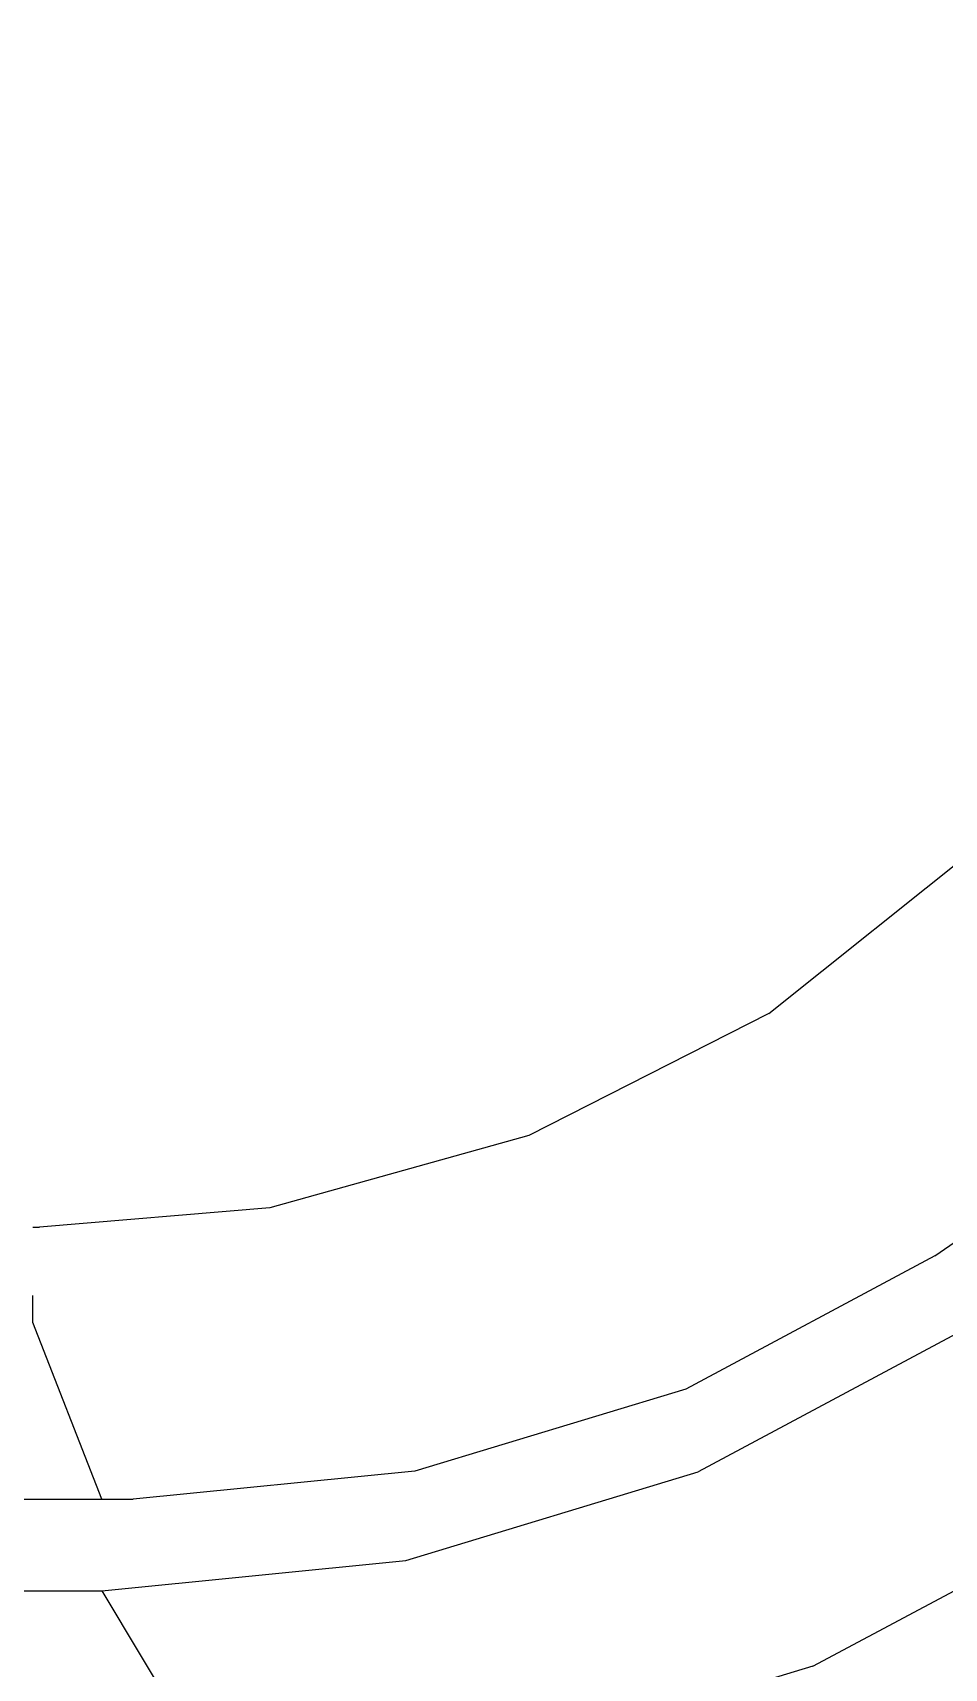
# Model space of a CAD drawing. Extents: x 0 to 153, y -230 to 0.
# Drawn here: x 116.34 to 129.25, y -215.15 to -191.98 of the extents above; entities that cross this region are included whole.
import ezdxf

# ---------------------------------------------------------------- set-up
doc = ezdxf.new("R2010")
doc.units = 0
doc.header["$MEASUREMENT"] = 0
for name, color, linetype in [('Layer1', 252, 'CONTINUOUS'), ('Layer2', 252, 'CONTINUOUS'), ('Layer3', 254, 'CONTINUOUS')]:
    doc.layers.add(name, color=color, linetype=linetype)

msp = doc.modelspace()

# ---------------------------------------------------------------- linework, layer by layer
at = {"layer": 'Layer1', "linetype": 'Continuous', "invisible_edges": 15}
for points in [[(96.422, -208.905, 2.254), (116.344, -208.905, 2.254), (116.343, -21.095, 2.254)], [(116.343, -21.095, 2.254), (135.253, -115.146, 2.254), (116.344, -208.905, 2.254)], [(135.253, -115.146, 2.254), (135.252, -153.049, 2.254), (116.344, -208.905, 2.254)], [(135.252, -153.049, 2.254), (135.248, -190.951, 2.254), (116.344, -208.905, 2.254)], [(135.212, -192.105, 2.254), (135.248, -190.951, 2.254), (116.344, -208.905, 2.254)], [(116.437, -208.905, 2.254), (116.344, -208.905, 2.254), (135.212, -192.105, 2.254)], [(116.437, -208.905, 2.254), (135.114, -193.165, 2.254), (135.212, -192.105, 2.254)], [(134.712, -195.346, 2.254), (135.114, -193.165, 2.254), (116.437, -208.905, 2.254)], [(132.352, -200.36, 2.254), (134.712, -195.346, 2.254), (116.437, -208.905, 2.254)], [(116.437, -208.905, 2.254), (132.352, -200.36, 2.254), (127.826, -205.137, 2.254)], [(128.52, -204.596, 15.594), (127.826, -205.137, 2.254), (132.352, -200.36, 2.254)], [(130.809, -202.381, 16.266), (128.52, -204.596, 15.594), (132.352, -200.36, 2.254)], [(130.278, -205.551, 42.393), (130.278, -205.551, 42.393), (130.8, -202.391, 16.378), (128.52, -204.595, 15.71)], [(128.52, -204.596, 15.594), (127.829, -205.135, 15.487), (127.826, -205.137, 2.254)], [(127.829, -205.135, 15.603), (127.829, -205.135, 15.603), (128.52, -204.595, 15.71), (130.278, -205.551, 42.393)], [(127.826, -205.137, 2.254), (122.896, -207.782, 2.254), (116.437, -208.905, 2.254)], [(123, -207.744, 15.464), (122.896, -207.782, 2.254), (127.826, -205.137, 2.254)], [(125.929, -206.38, 15.346), (123, -207.744, 15.464), (127.826, -205.137, 2.254)], [(127.829, -205.135, 15.487), (125.929, -206.38, 15.346), (127.826, -205.137, 2.254)], [(125.931, -206.379, 15.346), (125.931, -206.379, 15.346), (127.829, -205.135, 15.487), (127.313, -207.815, 42.105)], [(127.313, -207.815, 42.22), (127.313, -207.815, 42.22), (130.278, -205.551, 42.393), (127.829, -205.135, 15.603)], [(130.278, -205.551, 42.393), (130.278, -205.551, 42.393), (127.313, -207.815, 42.22), (128.165, -208.033, 44.214)], [(130.278, -205.551, 42.393), (130.278, -205.551, 42.393), (130.388, -206.267, 44.214), (128.165, -208.033, 44.214)], [(123.004, -207.742, 15.463), (123.004, -207.742, 15.463), (125.931, -206.379, 15.346), (124.388, -209.262, 41.946)], [(124.388, -209.262, 41.946), (124.388, -209.262, 41.946), (127.313, -207.815, 42.105), (125.931, -206.379, 15.346)], [(130.388, -206.267, 44.214), (130.388, -206.267, 44.214), (130.639, -206.949, 46.27), (127.618, -209.175, 46.242)], [(128.165, -208.033, 44.214), (128.165, -208.033, 44.214), (130.388, -206.267, 44.214), (127.618, -209.175, 46.242)], [(127.618, -209.175, 46.242), (127.618, -209.175, 46.242), (130.639, -206.949, 46.27), (129.828, -209.477, 65.045)], [(120.166, -208.539, 15.903), (116.437, -208.905, 2.254), (122.896, -207.782, 2.254)], [(121.948, -208.094, 15.589), (120.166, -208.539, 15.903), (122.896, -207.782, 2.254)], [(121.948, -208.094, 15.589), (121.948, -208.094, 15.589), (123.004, -207.742, 15.463), (122.9, -209.764, 41.864)], [(121.948, -208.094, 15.589), (123.004, -207.742, 15.463), (122.896, -207.782, 2.254)], [(122.9, -209.764, 41.864), (122.9, -209.764, 41.864), (124.388, -209.262, 41.946), (123.004, -207.742, 15.463)], [(127.313, -207.815, 42.22), (127.313, -207.815, 42.22), (124.388, -209.262, 42.062), (128.165, -208.033, 44.214)], [(120.166, -208.539, 15.903), (120.166, -208.539, 15.903), (121.948, -208.094, 15.589), (121.473, -210.118, 41.793)], [(121.473, -210.118, 41.793), (121.473, -210.118, 41.793), (122.9, -209.764, 41.864), (121.948, -208.094, 15.589)], [(124.388, -209.262, 42.062), (124.388, -209.262, 42.062), (128.165, -208.033, 44.214), (125.727, -209.438, 44.214)], [(127.618, -209.175, 46.242), (127.618, -209.175, 46.242), (128.165, -208.033, 44.214), (124.561, -210.67, 46.251)], [(128.165, -208.033, 44.214), (128.165, -208.033, 44.214), (125.727, -209.438, 44.214), (124.561, -210.67, 46.251)], [(120.166, -208.539, 15.903), (116.344, -208.905, 16.947), (116.344, -208.905, 2.254), (116.437, -208.905, 2.254)], [(120.166, -208.539, 15.903), (116.344, -208.905, 16.947), (117.567, -210.491, 41.634), (117.756, -210.491, 41.637)], [(117.756, -210.491, 41.637), (117.756, -210.491, 41.637), (121.473, -210.118, 41.793), (120.166, -208.539, 15.903)], [(117.567, -210.491, 41.634), (35.433, -210.491, 41.634), (36.657, -208.905, 16.947), (116.344, -208.905, 16.947)], [(116.344, -208.905, 16.947), (36.657, -208.905, 16.947), (36.563, -208.905, 2.254), (116.344, -208.905, 2.254)], [(125.727, -209.438, 44.214), (125.727, -209.438, 44.214), (124.388, -209.262, 42.062), (122.9, -209.764, 41.98)], [(124.313, -212.293, 65.077), (124.313, -212.293, 65.077), (127.618, -209.175, 46.242), (124.561, -210.67, 46.251)], [(127.618, -209.175, 46.242), (127.618, -209.175, 46.242), (127.146, -211.119, 65.042), (124.313, -212.293, 65.077)], [(127.146, -211.119, 65.042), (127.146, -211.119, 65.042), (129.828, -209.477, 65.045), (127.618, -209.175, 46.242)], [(122.9, -209.764, 41.98), (122.9, -209.764, 41.98), (125.727, -209.438, 44.214), (123.114, -210.46, 44.214)], [(124.561, -210.67, 46.251), (124.561, -210.67, 46.251), (125.727, -209.438, 44.214), (123.114, -210.46, 44.214)], [(129.726, -211.289, 83.386), (129.726, -211.289, 83.386), (129.828, -209.477, 65.045), (127.146, -211.119, 65.042)], [(121.473, -210.118, 41.909), (121.473, -210.118, 41.909), (122.9, -209.764, 41.98), (123.114, -210.46, 44.214)], [(117.567, -210.491, 41.749), (117.567, -210.491, 41.749), (121.473, -210.118, 41.909), (120.375, -211.084, 44.214)], [(121.473, -210.118, 41.909), (121.473, -210.118, 41.909), (123.114, -210.46, 44.214), (120.375, -211.084, 44.214)], [(35.433, -210.491, 41.749), (35.555, -212.007, 46.393), (117.446, -212.007, 46.393), (117.567, -210.491, 41.749)], [(117.446, -212.007, 46.393), (117.567, -210.491, 41.749), (120.375, -211.084, 44.214)], [(123.114, -210.46, 44.214), (123.114, -210.46, 44.214), (120.375, -211.084, 44.214), (121.365, -211.607, 46.297)], [(123.114, -210.46, 44.214), (123.114, -210.46, 44.214), (124.561, -210.67, 46.251), (121.365, -211.607, 46.297)], [(121.218, -213.036, 65.151), (121.218, -213.036, 65.151), (124.561, -210.67, 46.251), (121.365, -211.607, 46.297)], [(124.561, -210.67, 46.251), (124.561, -210.67, 46.251), (124.313, -212.293, 65.077), (121.218, -213.036, 65.151)], [(120.375, -211.084, 44.214), (120.375, -211.084, 44.214), (121.365, -211.607, 46.297), (117.446, -212.007, 46.393)], [(124.313, -212.293, 65.077), (124.313, -212.293, 65.077), (127.146, -211.119, 65.042), (124.729, -213.628, 83.406)], [(124.729, -213.628, 83.406), (124.729, -213.628, 83.406), (126.803, -212.859, 83.369), (127.146, -211.119, 65.042)], [(127.146, -211.119, 65.042), (127.146, -211.119, 65.042), (129.726, -211.289, 83.386), (126.803, -212.859, 83.369)], [(129.726, -211.289, 83.386), (129.726, -211.289, 83.386), (126.803, -212.859, 83.369), (130.164, -211.954, 85.992)], [(117.446, -212.007, 46.393), (117.446, -212.007, 46.393), (121.365, -211.607, 46.297), (121.218, -213.036, 65.151)], [(118.943, -214.516, 83.686), (34.058, -214.516, 83.686), (35.555, -212.007, 46.393), (117.446, -212.007, 46.393)], [(117.446, -212.007, 46.393), (117.446, -212.007, 46.393), (121.218, -213.036, 65.151), (118.203, -213.276, 65.256)], [(126.803, -212.859, 83.369), (126.803, -212.859, 83.369), (127.646, -213.362, 85.992), (130.164, -211.954, 85.992)], [(130.164, -211.954, 85.992), (130.164, -211.954, 85.992), (130.359, -212.619, 88.125), (127.038, -214.353, 88.142)], [(130.164, -211.954, 85.992), (130.164, -211.954, 85.992), (127.646, -213.362, 85.992), (127.038, -214.353, 88.142)], [(123.23, -214.027, 83.455), (123.23, -214.027, 83.455), (124.313, -212.293, 65.077), (121.218, -213.036, 65.151)], [(124.313, -212.293, 65.077), (124.313, -212.293, 65.077), (124.729, -213.628, 83.406), (123.23, -214.027, 83.455)], [(127.038, -214.353, 88.142), (127.038, -214.353, 88.142), (130.359, -212.619, 88.125), (129.304, -214.968, 107.451)], [(124.729, -213.628, 83.406), (124.729, -213.628, 83.406), (126.803, -212.859, 83.369), (127.646, -213.362, 85.992)], [(118.203, -213.276, 65.256), (118.203, -213.276, 65.256), (121.218, -213.036, 65.151), (123.23, -214.027, 83.455)], [(118.203, -213.276, 65.256), (118.203, -213.276, 65.256), (123.23, -214.027, 83.455), (118.943, -214.516, 83.686)], [(127.646, -213.362, 85.992), (127.646, -213.362, 85.992), (127.038, -214.353, 88.142), (123.235, -215.514, 88.208)], [(127.646, -213.362, 85.992), (127.646, -213.362, 85.992), (124.956, -214.384, 85.992), (123.235, -215.514, 88.208)], [(124.956, -214.384, 85.992), (124.956, -214.384, 85.992), (124.729, -213.628, 83.406), (127.646, -213.362, 85.992)], [(123.23, -214.027, 83.455), (123.23, -214.027, 83.455), (124.729, -213.628, 83.406), (124.956, -214.384, 85.992)], [(118.943, -214.516, 83.686), (118.943, -214.516, 83.686), (123.23, -214.027, 83.455), (122.143, -215.009, 85.992)], [(123.23, -214.027, 83.455), (123.23, -214.027, 83.455), (124.956, -214.384, 85.992), (122.143, -215.009, 85.992)], [(123.076, -216.983, 107.565), (123.076, -216.983, 107.565), (127.038, -214.353, 88.142), (123.235, -215.514, 88.208)], [(127.038, -214.353, 88.142), (127.038, -214.353, 88.142), (126.328, -216.202, 107.487), (123.076, -216.983, 107.565)], [(127.038, -214.353, 88.142), (127.038, -214.353, 88.142), (129.304, -214.968, 107.451), (126.328, -216.202, 107.487)], [(118.943, -214.516, 83.686), (119.131, -215.932, 88.323), (33.869, -215.932, 88.323), (34.058, -214.516, 83.686)], [(118.943, -214.516, 83.686), (118.943, -214.516, 83.686), (122.143, -215.009, 85.992), (119.131, -215.932, 88.323)], [(122.143, -215.009, 85.992), (122.143, -215.009, 85.992), (124.956, -214.384, 85.992), (123.235, -215.514, 88.208)], [(122.143, -215.009, 85.992), (122.143, -215.009, 85.992), (123.235, -215.514, 88.208), (119.131, -215.932, 88.323)], [(129.304, -214.968, 107.451), (129.304, -214.968, 107.451), (126.328, -216.202, 107.487), (130.619, -215.832, 125.063)]]:
    msp.add_3dface(points, dxfattribs=at)
at = {"layer": 'Layer2', "linetype": 'Continuous'}
for points, invisible_edges in [([(76.5, -208.906, -0.005), (17.467, -189.599, -0.005), (135.534, -189.599, -0.005)], 15), ([(135.534, -189.599, -0.005), (76.5, -208.906, -0.005), (116.344, -208.905, -0.005)], 15), ([(135.534, -189.599, -0.005), (135.534, -189.784, -0.005), (116.438, -208.905, -0.005), (116.344, -208.905, -0.005)], 15), ([(135.534, -189.784, -0.005), (119.7, -208.629, -0.005), (116.438, -208.905, -0.005)], 15), ([(135.534, -189.784, -0.005), (123.368, -207.605, -0.005), (119.7, -208.629, -0.005)], 15), ([(135.534, -189.784, -0.005), (126.766, -205.875, -0.005), (123.368, -207.605, -0.005)], 15), ([(135.534, -189.784, -0.005), (129.748, -203.499, -0.005), (126.766, -205.875, -0.005)], 15), ([(130.62, -203.976, 1.242), (127.573, -206.474, 1.234), (126.766, -205.875, -0.005), (129.748, -203.499, -0.005)], 11), ([(130.902, -204.257, 2.728), (127.796, -206.808, 2.716), (127.573, -206.474, 1.234), (130.62, -203.976, 1.242)], 15), ([(132.216, -206.772, 41.761), (132.216, -206.772, 41.761), (130.901, -204.256, 2.728), (127.795, -206.807, 2.716)], 15), ([(127.573, -206.474, 1.234), (126.766, -205.875, -0.005), (123.368, -207.605, -0.005), (124.118, -208.323, 1.233)], 13), ([(127.796, -206.808, 2.716), (124.272, -208.694, 2.715), (124.118, -208.323, 1.233), (127.573, -206.474, 1.234)], 15), ([(124.272, -208.692, 2.715), (124.272, -208.692, 2.715), (127.795, -206.807, 2.716), (125.591, -211.201, 41.741)], 15), ([(127.795, -206.807, 2.716), (127.795, -206.807, 2.716), (129.119, -209.312, 41.754), (125.591, -211.201, 41.741)], 11), ([(127.795, -206.807, 2.716), (127.795, -206.807, 2.716), (132.216, -206.772, 41.761), (129.783, -208.849, 41.755)], 11), ([(129.119, -209.312, 41.754), (129.119, -209.312, 41.754), (129.783, -208.849, 41.755), (127.795, -206.807, 2.716)], 13), ([(129.137, -209.341, 42.015), (129.137, -209.341, 42.015), (132.239, -206.796, 42.02), (132.293, -206.851, 42.155)], 15), ([(132.239, -206.796, 42.02), (132.239, -206.796, 42.02), (129.783, -208.851, 41.871), (129.137, -209.341, 42.015)], 15), ([(132.293, -206.851, 42.155), (132.293, -206.851, 42.155), (129.137, -209.341, 42.015), (129.181, -209.407, 42.151)], 15), ([(129.181, -209.407, 42.151), (129.181, -209.407, 42.151), (132.293, -206.851, 42.155), (132.374, -206.932, 42.26)], 15), ([(132.374, -206.932, 42.26), (132.374, -206.932, 42.26), (129.181, -209.407, 42.151), (129.246, -209.505, 42.256)], 15), ([(132.374, -206.932, 42.26), (132.374, -206.932, 42.26), (129.88, -209.221, 42.315), (129.246, -209.505, 42.256)], 15), ([(124.118, -208.323, 1.233), (123.368, -207.605, -0.005), (119.7, -208.629, -0.005), (120.352, -209.469, 1.241)], 13), ([(124.272, -208.694, 2.715), (120.43, -209.86, 2.727), (120.352, -209.469, 1.241), (124.118, -208.323, 1.233)], 15), ([(120.352, -209.469, 1.241), (119.7, -208.629, -0.005), (116.438, -208.905, -0.005), (116.438, -209.876, 1.282)], 13), ([(125.591, -211.201, 41.741), (125.591, -211.201, 41.741), (124.272, -208.692, 2.715), (120.43, -209.859, 2.727)], 15), ([(116.438, -209.876, 1.282), (116.344, -209.876, 1.282), (116.344, -208.905, -0.005), (116.438, -208.905, -0.005)], 11), ([(129.137, -209.341, 42.015), (129.137, -209.341, 42.015), (129.119, -209.313, 41.869), (129.783, -208.851, 41.871)], 15), ([(129.88, -209.221, 42.315), (129.88, -209.221, 42.315), (129.246, -209.505, 42.256), (126.928, -210.995, 42.308)], 15), ([(126.928, -210.995, 42.308), (126.928, -210.995, 42.308), (129.88, -209.221, 42.315), (129.258, -209.885, 42.387)], 15), ([(120.43, -209.86, 2.727), (120.352, -209.469, 1.241), (116.438, -209.876, 1.282), (116.438, -210.257, 2.749)], 15), ([(129.119, -209.313, 41.869), (129.119, -209.313, 41.869), (129.137, -209.341, 42.015), (125.591, -211.203, 41.857)], 15), ([(129.137, -209.341, 42.015), (129.137, -209.341, 42.015), (125.591, -211.203, 41.857), (125.604, -211.235, 42.006)], 15), ([(125.604, -211.235, 42.006), (125.604, -211.235, 42.006), (129.137, -209.341, 42.015), (129.181, -209.407, 42.151)], 15), ([(129.181, -209.407, 42.151), (129.181, -209.407, 42.151), (125.604, -211.235, 42.006), (125.635, -211.312, 42.145)], 15), ([(129.181, -209.407, 42.151), (129.181, -209.407, 42.151), (129.246, -209.505, 42.256), (125.635, -211.312, 42.145)], 15), ([(125.682, -211.425, 42.25), (125.682, -211.425, 42.25), (125.635, -211.312, 42.145), (129.246, -209.505, 42.256)], 15), ([(129.246, -209.505, 42.256), (129.246, -209.505, 42.256), (126.928, -210.995, 42.308), (125.682, -211.425, 42.25)], 15), ([(116.344, -210.255, 2.749), (116.344, -209.874, 1.282), (76.5, -209.874, 1.281), (76.5, -210.256, 2.749)], 14), ([(116.438, -210.257, 2.749), (116.344, -210.257, 2.749), (116.344, -209.876, 1.282), (116.438, -209.876, 1.282)], 15), ([(121.756, -212.362, 41.726), (121.756, -212.362, 41.726), (120.43, -209.859, 2.727), (116.437, -210.255, 2.749)], 15), ([(120.43, -209.859, 2.727), (120.43, -209.859, 2.727), (125.591, -211.201, 41.741), (121.756, -212.362, 41.726)], 11), ([(125.554, -211.866, 42.387), (125.554, -211.866, 42.387), (129.258, -209.885, 42.387), (129.415, -210.12, 42.598)], 15), ([(129.258, -209.885, 42.387), (129.258, -209.885, 42.387), (126.928, -210.995, 42.308), (125.554, -211.866, 42.387)], 15), ([(129.415, -210.12, 42.598), (129.415, -210.12, 42.598), (125.554, -211.866, 42.387), (125.663, -212.127, 42.599)], 15), ([(125.663, -212.127, 42.599), (125.663, -212.127, 42.599), (129.415, -210.12, 42.598), (129.521, -210.278, 42.89)], 15), ([(117.324, -212.759, 41.709), (116.344, -210.255, 2.749), (36.656, -210.255, 2.749), (35.676, -212.759, 41.709)], 2), ([(117.324, -212.759, 41.709), (117.764, -212.759, 41.71), (116.437, -210.255, 2.749), (116.344, -210.255, 2.749)], 14), ([(116.437, -210.255, 2.749), (116.437, -210.255, 2.749), (121.756, -212.362, 41.726), (117.764, -212.759, 41.71)], 11), ([(129.521, -210.278, 42.89), (129.521, -210.278, 42.89), (125.663, -212.127, 42.599), (125.736, -212.303, 42.891)], 15), ([(125.736, -212.303, 42.891), (125.736, -212.303, 42.891), (129.521, -210.278, 42.89), (129.564, -210.343, 43.206)], 15), ([(129.564, -210.343, 43.206), (129.564, -210.343, 43.206), (125.736, -212.303, 42.891), (125.765, -212.375, 43.207)], 15), ([(131.086, -211.187, 63.22), (131.086, -211.187, 63.22), (129.563, -210.342, 43.206), (125.765, -212.373, 43.207)], 11), ([(126.928, -210.995, 42.308), (126.928, -210.995, 42.308), (125.554, -211.866, 42.387), (123.15, -212.432, 42.299)], 15), ([(125.682, -211.425, 42.25), (125.682, -211.425, 42.25), (126.928, -210.995, 42.308), (123.15, -212.432, 42.299)], 15), ([(121.756, -212.363, 41.841), (121.756, -212.363, 41.841), (125.591, -211.203, 41.857), (125.604, -211.235, 42.006)], 15), ([(125.604, -211.235, 42.006), (125.604, -211.235, 42.006), (121.756, -212.363, 41.841), (121.763, -212.398, 41.996)], 15), ([(121.763, -212.398, 41.996), (121.763, -212.398, 41.996), (125.604, -211.235, 42.006), (125.635, -211.312, 42.145)], 15), ([(121.78, -212.485, 42.139), (121.78, -212.485, 42.139), (121.763, -212.398, 41.996), (125.635, -211.312, 42.145)], 15), ([(125.635, -211.312, 42.145), (125.635, -211.312, 42.145), (125.682, -211.425, 42.25), (121.78, -212.485, 42.139)], 15), ([(125.765, -212.373, 43.207), (125.765, -212.373, 43.207), (131.086, -211.187, 63.22), (128.099, -213.015, 63.217)], 15), ([(128.099, -213.015, 63.217), (128.099, -213.015, 63.217), (131.086, -211.187, 63.22), (131.171, -213.105, 84.019)], 15), ([(121.805, -212.613, 42.244), (121.805, -212.613, 42.244), (121.78, -212.485, 42.139), (125.682, -211.425, 42.25)], 15), ([(125.682, -211.425, 42.25), (125.682, -211.425, 42.25), (123.15, -212.432, 42.299), (121.805, -212.613, 42.244)], 15), ([(121.518, -213.091, 42.388), (121.518, -213.091, 42.388), (125.554, -211.866, 42.387), (125.663, -212.127, 42.599)], 15), ([(123.15, -212.432, 42.299), (123.15, -212.432, 42.299), (125.554, -211.866, 42.387), (121.518, -213.091, 42.388)], 15), ([(125.663, -212.127, 42.599), (125.663, -212.127, 42.599), (121.518, -213.091, 42.388), (121.574, -213.369, 42.6)], 15), ([(125.736, -212.303, 42.891), (125.736, -212.303, 42.891), (125.663, -212.127, 42.599), (121.574, -213.369, 42.6)], 15), ([(121.805, -212.613, 42.244), (121.805, -212.613, 42.244), (121.78, -212.485, 42.139), (117.763, -212.893, 42.134)], 15), ([(121.78, -212.485, 42.139), (121.78, -212.485, 42.139), (117.764, -212.798, 41.986), (117.763, -212.893, 42.134)], 15), ([(117.764, -212.76, 41.825), (117.764, -212.76, 41.825), (121.756, -212.363, 41.841), (121.763, -212.398, 41.996)], 15), ([(121.78, -212.485, 42.139), (121.78, -212.485, 42.139), (121.763, -212.398, 41.996), (117.764, -212.798, 41.986)], 15), ([(121.763, -212.398, 41.996), (121.763, -212.398, 41.996), (117.764, -212.76, 41.825), (117.764, -212.798, 41.986)], 15), ([(119.476, -213.102, 42.293), (119.476, -213.102, 42.293), (123.15, -212.432, 42.299), (121.518, -213.091, 42.388)], 15), ([(123.15, -212.432, 42.299), (123.15, -212.432, 42.299), (121.805, -212.613, 42.244), (119.476, -213.102, 42.293)], 15), ([(121.611, -213.556, 42.894), (121.611, -213.556, 42.894), (121.574, -213.369, 42.6), (125.736, -212.303, 42.891)], 15), ([(125.765, -212.375, 43.207), (125.765, -212.375, 43.207), (125.736, -212.303, 42.891), (121.611, -213.556, 42.894)], 15), ([(125.765, -212.375, 43.207), (125.765, -212.375, 43.207), (121.611, -213.556, 42.894), (121.626, -213.631, 43.21)], 15), ([(121.625, -213.629, 43.21), (121.625, -213.629, 43.21), (125.765, -212.373, 43.207), (124.944, -214.323, 63.256)], 13), ([(125.765, -212.373, 43.207), (125.765, -212.373, 43.207), (128.099, -213.015, 63.217), (124.944, -214.323, 63.256)], 15), ([(121.805, -212.613, 42.244), (121.805, -212.613, 42.244), (119.476, -213.102, 42.293), (117.763, -213.033, 42.24)], 15), ([(117.763, -213.033, 42.24), (117.763, -213.033, 42.24), (117.763, -212.893, 42.134), (121.805, -212.613, 42.244)], 15), ([(117.324, -212.797, 41.984), (117.324, -212.76, 41.825), (35.676, -212.759, 41.825), (35.676, -212.797, 41.984)], 15), ([(35.676, -212.893, 42.134), (35.676, -212.797, 41.984), (117.324, -212.797, 41.984), (117.324, -212.893, 42.134)], 15), ([(117.324, -213.036, 42.241), (117.324, -212.893, 42.134), (35.676, -212.893, 42.134), (35.676, -213.036, 42.241)], 15), ([(117.324, -212.76, 41.825), (117.324, -212.76, 41.825), (117.764, -212.798, 41.986), (117.324, -212.797, 41.984)], 15), ([(117.764, -212.76, 41.825), (117.764, -212.76, 41.825), (117.764, -212.798, 41.986), (117.324, -212.76, 41.825)], 15), ([(117.324, -212.797, 41.984), (117.324, -212.797, 41.984), (117.763, -212.893, 42.134), (117.324, -212.893, 42.134)], 15), ([(117.764, -212.798, 41.986), (117.764, -212.798, 41.986), (117.763, -212.893, 42.134), (117.324, -212.797, 41.984)], 15), ([(117.324, -212.893, 42.134), (117.324, -212.893, 42.134), (117.324, -213.036, 42.241), (117.763, -213.033, 42.24)], 15), ([(117.324, -212.893, 42.134), (117.324, -212.893, 42.134), (117.763, -212.893, 42.134), (117.763, -213.033, 42.24)], 15), ([(117.325, -213.611, 42.448), (117.324, -213.192, 42.29), (35.676, -213.192, 42.29), (35.675, -213.611, 42.448)], 15), ([(35.676, -213.192, 42.29), (35.676, -213.036, 42.241), (117.324, -213.036, 42.241), (117.324, -213.192, 42.29)], 15), ([(117.324, -213.036, 42.241), (117.763, -213.033, 42.24), (117.763, -213.191, 42.29), (117.324, -213.036, 42.241)], 15), ([(117.324, -213.192, 42.29), (117.324, -213.192, 42.29), (117.324, -213.036, 42.241), (117.763, -213.191, 42.29)], 15), ([(117.324, -213.192, 42.29), (117.324, -213.192, 42.29), (117.763, -213.191, 42.29), (117.325, -213.611, 42.448)], 15), ([(121.518, -213.091, 42.388), (121.518, -213.091, 42.388), (121.574, -213.369, 42.6), (117.325, -213.611, 42.448)], 15), ([(117.325, -213.611, 42.448), (117.325, -213.611, 42.448), (119.476, -213.102, 42.293), (121.518, -213.091, 42.388)], 15), ([(117.325, -213.611, 42.448), (117.325, -213.611, 42.448), (117.82, -213.19, 42.29), (119.476, -213.102, 42.293)], 15), ([(117.763, -213.191, 42.29), (117.763, -213.191, 42.29), (117.82, -213.19, 42.29), (117.325, -213.611, 42.448)], 15), ([(119.476, -213.102, 42.293), (119.476, -213.102, 42.293), (117.763, -213.033, 42.24), (117.763, -213.191, 42.29)], 15), ([(124.944, -214.323, 63.256), (124.944, -214.323, 63.256), (128.099, -213.015, 63.217), (127.39, -215.125, 84.017)], 15), ([(127.39, -215.125, 84.017), (127.39, -215.125, 84.017), (131.171, -213.105, 84.019), (128.099, -213.015, 63.217)], 13), ([(131.171, -213.105, 84.019), (131.171, -213.105, 84.019), (131.191, -213.135, 84.172), (127.39, -215.125, 84.017)], 15), ([(131.191, -213.135, 84.172), (131.191, -213.135, 84.172), (127.39, -215.125, 84.017), (127.404, -215.159, 84.17)], 15), ([(127.404, -215.159, 84.17), (127.404, -215.159, 84.17), (131.191, -213.135, 84.172), (131.24, -213.208, 84.312)], 15), ([(121.574, -213.369, 42.6), (121.574, -213.369, 42.6), (121.611, -213.556, 42.894), (117.325, -213.793, 42.603)], 15), ([(117.325, -213.611, 42.448), (117.325, -213.611, 42.448), (121.574, -213.369, 42.6), (117.325, -213.793, 42.603)], 15), ([(127.437, -215.24, 84.311), (127.437, -215.24, 84.311), (127.404, -215.159, 84.17), (131.24, -213.208, 84.312)], 15), ([(131.31, -213.315, 84.416), (131.31, -213.315, 84.416), (131.24, -213.208, 84.312), (127.437, -215.24, 84.311)], 15), ([(131.31, -213.315, 84.416), (131.31, -213.315, 84.416), (127.437, -215.24, 84.311), (127.486, -215.359, 84.415)], 15), ([(130.253, -214.136, 84.469), (130.253, -214.136, 84.469), (131.31, -213.315, 84.416), (127.486, -215.359, 84.415)], 15), ([(35.675, -213.793, 42.603), (35.675, -213.611, 42.448), (117.325, -213.611, 42.448), (117.325, -213.793, 42.603)], 15), ([(117.324, -214.056, 43.217), (117.324, -214.056, 43.217), (121.625, -213.629, 43.21), (121.496, -215.151, 63.339)], 13), ([(121.611, -213.556, 42.894), (121.611, -213.556, 42.894), (121.626, -213.631, 43.21), (117.325, -213.924, 42.781)], 15), ([(117.325, -213.793, 42.603), (117.325, -213.793, 42.603), (121.611, -213.556, 42.894), (117.325, -213.924, 42.781)], 15), ([(121.626, -213.631, 43.21), (121.626, -213.631, 43.21), (117.325, -213.924, 42.781), (117.325, -214.057, 43.217)], 15), ([(121.625, -213.629, 43.21), (121.625, -213.629, 43.21), (124.944, -214.323, 63.256), (121.496, -215.151, 63.339)], 15), ([(117.325, -213.924, 42.781), (117.325, -213.793, 42.603), (35.675, -213.793, 42.603), (35.675, -213.924, 42.781)], 15), ([(127.647, -215.764, 84.577), (127.647, -215.764, 84.577), (131.53, -213.688, 84.577), (131.677, -213.908, 84.789)], 15), ([(131.53, -213.688, 84.577), (131.53, -213.688, 84.577), (130.253, -214.136, 84.469), (127.647, -215.764, 84.577)], 15), ([(35.676, -214.056, 43.217), (35.675, -213.924, 42.781), (117.325, -213.924, 42.781), (117.324, -214.056, 43.217)], 15), ([(121.496, -215.151, 63.339), (119.018, -216.801, 84.014), (118.963, -216.801, 84.014), (117.324, -214.056, 43.217)], 13), ([(131.677, -213.908, 84.789), (131.677, -213.908, 84.789), (127.647, -215.764, 84.577), (127.749, -216.009, 84.79)], 15), ([(127.749, -216.009, 84.79), (127.749, -216.009, 84.79), (131.677, -213.908, 84.789), (131.775, -214.055, 85.073)], 15), ([(131.775, -214.055, 85.073), (131.775, -214.055, 85.073), (127.749, -216.009, 84.79), (127.816, -216.172, 85.074)], 15), ([(127.816, -216.172, 85.074), (127.816, -216.172, 85.074), (131.775, -214.055, 85.073), (131.815, -214.115, 85.376)], 15), ([(131.815, -214.115, 85.376), (131.815, -214.115, 85.376), (127.816, -216.172, 85.074), (127.844, -216.239, 85.377)], 15), ([(127.844, -216.239, 85.377), (127.844, -216.239, 85.377), (131.815, -214.115, 85.376), (133.274, -215.003, 105.356)], 13), ([(127.39, -215.125, 84.017), (127.39, -215.125, 84.017), (124.944, -214.323, 63.256), (121.496, -215.151, 63.339)], 15), ([(127.647, -215.764, 84.577), (127.647, -215.764, 84.577), (130.253, -214.136, 84.469), (126.917, -215.724, 84.467)], 15), ([(126.917, -215.724, 84.467), (126.917, -215.724, 84.467), (127.486, -215.359, 84.415), (130.253, -214.136, 84.469)], 15), ([(127.844, -216.239, 85.377), (127.844, -216.239, 85.377), (133.274, -215.003, 105.356), (130.123, -216.908, 105.354)], 15), ([(121.496, -215.151, 63.339), (121.496, -215.151, 63.339), (123.282, -216.369, 84.015), (119.018, -216.801, 84.014)], 11), ([(121.496, -215.151, 63.339), (121.496, -215.151, 63.339), (127.39, -215.125, 84.017), (123.282, -216.369, 84.015)], 11), ([(123.282, -216.369, 84.015), (123.282, -216.369, 84.015), (127.39, -215.125, 84.017), (127.404, -215.159, 84.17)], 15)]:
    msp.add_3dface(points, dxfattribs=dict(at, invisible_edges=invisible_edges))
msp.add_3dface([(118.963, -216.801, 84.014), (34.037, -216.801, 84.014), (35.676, -214.056, 43.217), (117.324, -214.056, 43.217)], dxfattribs=at)
at = {"layer": 'Layer3', "linetype": 'Continuous'}
for points, invisible_edges in [([(146.622, -36.613, 205.002), (6.378, -36.613, 205.002), (6.378, -193.677, 205.002), (146.622, -193.677, 205.002)], 15), ([(144.459, -147.594, 207.222), (8.541, -147.594, 207.222), (8.541, -193.733, 207.222), (144.459, -193.733, 207.222)], 15), ([(35.228, -222.526, 205.002), (118.689, -221.61, 205.002), (146.622, -193.677, 205.002), (6.378, -193.677, 205.002)], 15), ([(144.459, -193.733, 207.222), (143.877, -199.271, 207.222), (9.123, -199.271, 207.222), (8.541, -193.733, 207.222)], 10), ([(118.689, -221.61, 205.002), (118.689, -221.61, 205.002), (125.24, -221.544, 205.002), (146.622, -193.677, 205.002)], 15), ([(146.622, -193.677, 205.002), (146.622, -193.677, 205.002), (145.639, -201.145, 205.002), (125.24, -221.544, 205.002)], 13), ([(9.123, -199.271, 207.222), (11.768, -206.442, 207.222), (141.233, -206.442, 207.222), (143.877, -199.271, 207.222)], 10), ([(125.24, -221.544, 205.002), (125.24, -221.544, 205.002), (132.198, -218.662, 205.002), (145.639, -201.145, 205.002)], 13), ([(141.233, -206.442, 207.222), (136.66, -212.565, 207.222), (16.34, -212.565, 207.222), (11.768, -206.442, 207.222)], 10), ([(16.34, -212.565, 207.222), (22.463, -217.137, 207.222), (130.537, -217.137, 207.222), (136.66, -212.565, 207.222)], 10)]:
    msp.add_3dface(points, dxfattribs=dict(at, invisible_edges=invisible_edges))

doc.saveas('drawing.dxf')
